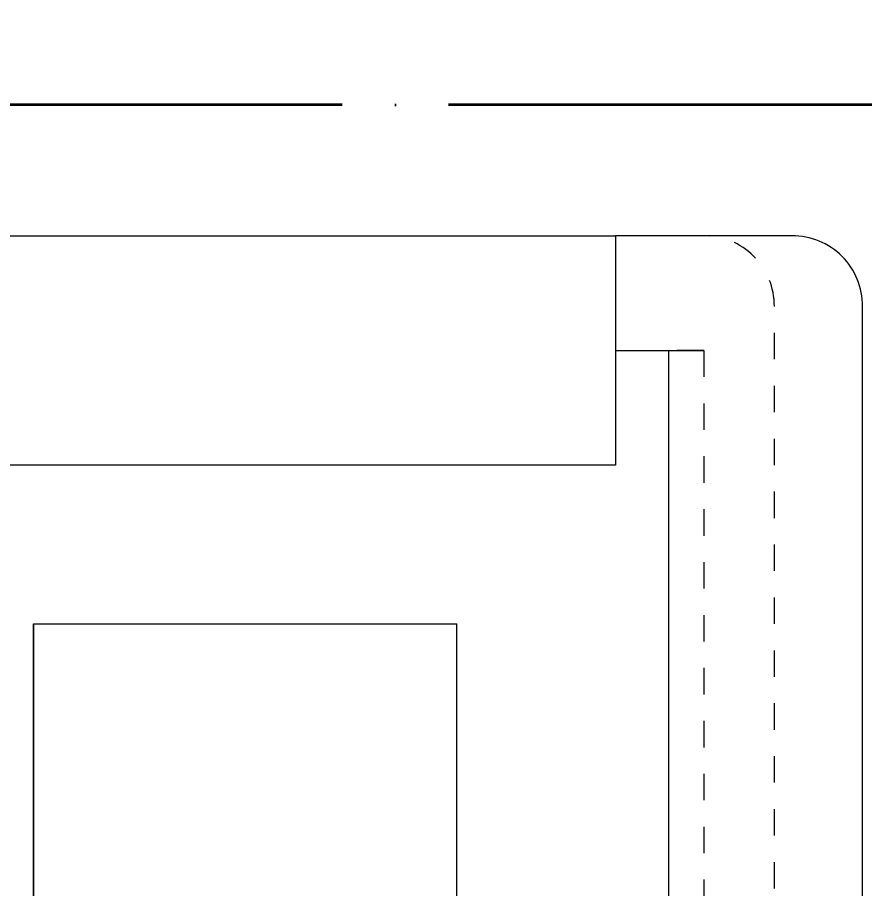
# Model space of a CAD drawing. Header units: centimetres. Extents: x -26724 to 60145, y -23645 to 6771.
# Drawn here: x -10685.3 to -10442.6, y 1558.9 to 1805.8 of the extents above; entities that cross this region are included whole.
import ezdxf

# ---------------------------------------------------------------- set-up
doc = ezdxf.new("R2010")
doc.units = ezdxf.units.CM
for name, pattern in [('ACAD_ISO04W100', [30, 24, -3, 0, -3]), ('AUSGEZOGEN', [0]), ('DALEKOVOD_VN', [5, 2.5, -2.5])]:
    doc.linetypes.add(name, pattern=pattern)
doc.layers.add('3.IZGLED 2', color=7, linetype='Continuous', lineweight=9, true_color=0x4a4a4a)
doc.layers.add('IZGLED 2', color=253, linetype='Continuous', lineweight=9, true_color=0x828282)
doc.layers.add('4.KOTE', color=88, linetype='Continuous', lineweight=15)
doc.styles.get("Standard").update_dxf_attribs({"font": 'calibri.ttf'})
doc.dimstyles.new('ja 1 50', dxfattribs={"dimtxt": 10, "dimasz": 5, "dimexe": 5, "dimexo": 5, "dimgap": 1, "dimtad": 1, "dimdec": 0, "dimtxsty": 'Standard', "dimblk": 'ARCHTICK', "dimcen": 2.5, "dimclrd": 256, "dimclrt": 7, "dimadec": 0, "dimazin": 0, "dimtfac": 1, "dimtdec": 0, "dimtix": 1, "dimtmove": 1, "dimatfit": 3, "dimldrblk": 'ARCHTICK', "dimfxl": 10, "dimfxlon": 1, "dimlwd": 0, "dimlwe": 9, "dimarcsym": 0})

# ---------------------------------------------------------------- blocks, each defined once
blk = doc.blocks.new('_ArchTick')
at = {"color": 0, "linetype": 'ByBlock', "const_width": 0.15}
blk.add_lwpolyline([(-0.5, -0.5), (0.5, 0.5)], dxfattribs=at)
blk = doc.blocks.new('*D2089')
at = {"layer": '4.KOTE', "color": 0, "lineweight": 9, "transparency": 16777216}
for p, q in [((-6.71, 1833.89), (-18.93, 1833.89)), ((-23.93, 1743.89), (-8.93, 1743.89))]:
    blk.add_line(p, q, dxfattribs=at)
at = {"layer": '4.KOTE', "lineweight": 0, "transparency": 16777216}
blk.add_line((-13.93, 1833.89), (-13.93, 1743.89), dxfattribs=at)
at = {"layer": 'Defpoints', "color": 0, "transparency": 16777216}
for p in [(0, 1833.89, 13.5), (-18710.07, 1743.89, 13.5), (-13.93, 1743.89)]:
    blk.add_point(p, dxfattribs=at)
at = {"layer": '4.KOTE', "lineweight": 0, "transparency": 16777216, "xscale": 5, "yscale": 5, "zscale": 5}
for p, rotation in [((-13.93, 1833.89), 90), ((-13.93, 1743.89), 270)]:
    blk.add_blockref('_ArchTick', p, dxfattribs=dict(at, rotation=rotation))
at = {"layer": '4.KOTE', "color": 7, "transparency": 16777216, "insert": (-20.05, 1788.89), "char_height": 10, "attachment_point": 5, "rotation": 90}
blk.add_mtext('90', dxfattribs=at)

msp = doc.modelspace()

# ---------------------------------------------------------------- linework, layer by layer
at = {"layer": '3.IZGLED 2'}
for p, q in [((-10465.73, 1743.89, 13.5), (-10515.73, 1743.89, 13.5)), ((-10445.73, 1093.89, 13.5), (-10445.73, 1723.89, 13.5)), ((-10515.73, 1711.39, 13.5), (-10490.73, 1711.39, 13.5)), ((-10500.73, 1711.39, 13.5), (-10500.73, 1073.89, 13.5)), ((-10680.73, 940.89, 13.5), (-10680.73, 1633.89, 13.5)), ((-10680.73, 1633.89, 13.5), (-10560.73, 1633.89, 13.5)), ((-10560.73, 1023.89, 13.5), (-10560.73, 1633.89, 13.5))]:
    msp.add_line(p, q, dxfattribs=at)
at = {"layer": '3.IZGLED 2', "linetype": 'DALEKOVOD_VN', "ltscale": 3}
msp.add_line((-10470.73, 1093.89, 13.5), (-10470.73, 1723.89, 13.5), dxfattribs=at)
at = {"layer": '3.IZGLED 2', "linetype": 'AUSGEZOGEN', "lineweight": 18, "transparency": 33554687}
for q in [(-10560.73, 1633.89, 13.5), (-10680.73, 940.89, 13.5)]:
    msp.add_line((-10680.73, 1633.89, 13.5), q, dxfattribs=at)
at = {"layer": '3.IZGLED 2', "elevation": 13.5}
msp.add_lwpolyline([(-10695.73, 1743.89), (-10515.73, 1743.89), (-10515.73, 1678.89), (-10695.73, 1678.89), (-10695.73, 1743.89)], dxfattribs=at)
at = {"layer": '3.IZGLED 2', "linetype": 'DALEKOVOD_VN', "ltscale": 3}
msp.add_arc((-10490.56, 1724.06, 13.5), 19.83, 359.5179, 90.4821, dxfattribs=at)
at = {"layer": '3.IZGLED 2'}
msp.add_arc((-10465.56, 1724.06, 13.5), 19.83, 359.5179, 90.4821, dxfattribs=at)
at = {"layer": 'IZGLED 2', "color": 32, "linetype": 'ACAD_ISO04W100', "lineweight": 35, "ltscale": 5}
msp.add_line((-10142.91, 1781.07), (-11089.09, 1781.07), dxfattribs=at)
at = {"layer": 'IZGLED 2', "linetype": 'DALEKOVOD_VN', "ltscale": 3}
for q in [(-10500.73, 1711.39, 13.5), (-10490.73, 1073.89, 13.5)]:
    msp.add_line((-10490.73, 1711.39, 13.5), q, dxfattribs=at)

# ---------------------------------------------------------------- dimensions: what is measured, and where the dimension line sits
at = {"layer": '4.KOTE'}
dim = msp.add_linear_dim(base=(-13.93, 1743.89), p1=(0, 1833.89, 13.5), p2=(-18710.07, 1743.89, 13.5), angle=90, dimstyle='ja 1 50', dxfattribs=at)
dim.commit()
dim.dimension.update_dxf_attribs({"geometry": '*D2089', "text_midpoint": (-20.05, 1788.89)})

doc.saveas('drawing.dxf')
